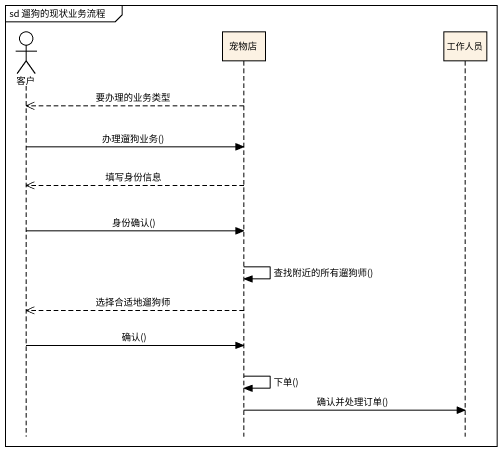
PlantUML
@startuml
mainframe sd 遛狗的现状业务流程
hide footbox
actor 客户
participant 宠物店
participant 工作人员

宠物店 -->> 客户 : 要办理的业务类型
客户 -> 宠物店 : 办理遛狗业务()
宠物店 -->> 客户 : 填写身份信息
客户 -> 宠物店 : 身份确认()
宠物店 -> 宠物店 : 查找附近的所有遛狗师()
宠物店 -->> 客户 : 选择合适地遛狗师
客户 -> 宠物店 : 确认()
宠物店 -> 宠物店 : 下单()
宠物店 -> 工作人员 : 确认并处理订单()
@enduml
